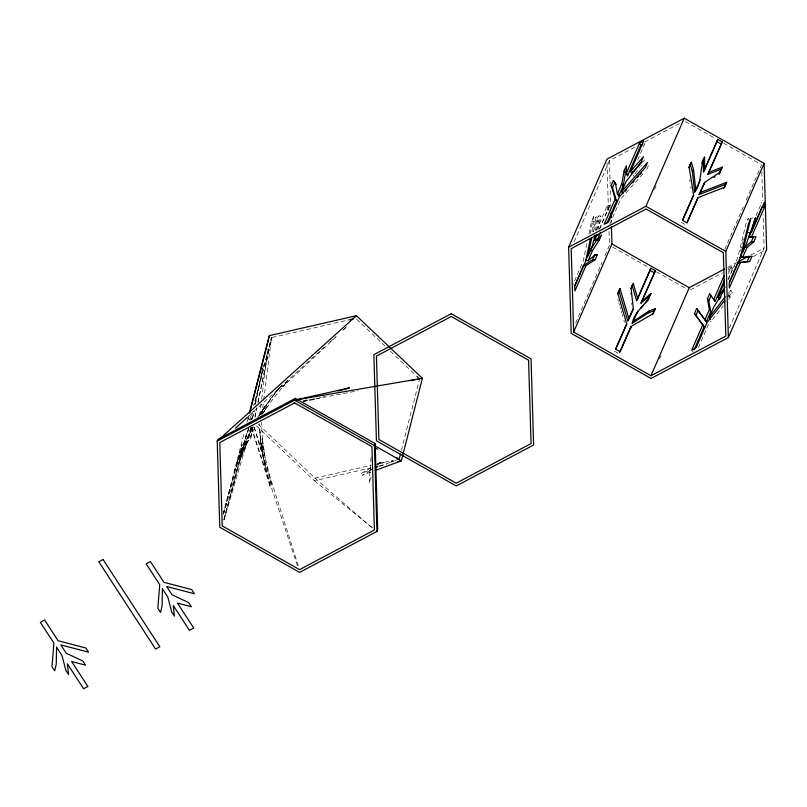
<?xml version="1.0" encoding="UTF-8"?>
<svg xmlns="http://www.w3.org/2000/svg" width="807" height="807" viewBox="0 0 807 807"><rect width="100%" height="100%" fill="white"/><g stroke="black" fill="none" stroke-linecap="round" stroke-linejoin="round"><path stroke-width="0.61" stroke-dasharray="4.04 3.03" d="M371.099 457.66L369.162 483.363L371.563 474.94M259.693 415.151L261.065 403.964M261.67 399.001L267.732 349.29M261.841 415.121L263.556 401.372M263.718 400.121L271.505 337.619L349.623 319.723M250.695 427.105L248.263 439.401L250.523 428.285M252.399 418.5L253.862 411.116M255.083 404.973L261.559 373.248M253.116 426.197L250.432 439.492L252.974 427.226M255.062 416.523L256.777 408.06M257.988 402.017L271.505 337.619L253.711 405.649M252.541 418.399L254.054 410.985M255.557 403.571L263.617 364.038M255.002 417.401L257.04 407.585M258.048 402.673L271.505 337.619L254.548 404.206M261.821 372.037L262.578 368.396M586.85 243.724L583.249 260.923L572.748 285.083M588.918 233.899L591.491 221.612L593.69 216.548L596.202 216.569L592.984 231.932M590.088 233.748L593.69 216.548M591.945 231.468L594.002 221.632L596.202 216.569M595.284 230.691L598.38 215.953L600.882 215.983L598.058 229.491M747.907 220.069L748.291 218.223L746.092 223.287L737.709 257.837L728.207 279.696M248.99 415.736L248.374 418.167L249.131 420.548L248.374 418.167L250.18 419.882M251.148 417.532L251.915 419.922L251.148 417.532L252.692 411.479M401.392 450.367L419.287 380.147M593.407 231.831L596.171 221.017L598.38 215.953M596.312 230.308L598.683 221.047L600.882 215.983M740.301 251.229L740.695 249.686M741.098 248.142L741.492 246.599M742.279 243.502L742.672 241.959M743.076 240.415L743.469 238.872M223.246 513.797L244.43 432.038M246.952 422.273L248.536 416.17M223.842 519.89L244.158 445.171L223.872 519.89L247.356 429.949M249.898 420.225L251.804 412.942M223.257 513.978L242.1 444.536L223.378 513.847M752.709 218.566L752.981 217.638M223.66 513.968L248.798 428.406M224.013 519.93L251.28 427.75M248.727 428.235L234.655 470.632L246.135 440.047L237.137 461.937L252.793 426.913L239.618 453.231L253.035 427.105M251.189 427.72L239.356 462.007L248.223 440.471L241.757 453.584L255.738 425.642M574.17 241.797L609.467 160.603L636.985 146.037M596.706 229.985L607.469 205.23L609.971 205.26L610.082 208.831M599.288 229.127L607.6 210.002L607.469 205.23M599.702 228.885L609.971 205.26M609.82 224.124L620.825 198.815L638.65 178.66M637.701 159.998L645.035 143.121M643.472 161.884L644.349 159.857M575.653 323.032L602.012 262.426M604.988 255.567L609.467 245.278M646.75 169.5L648.949 164.436L648.546 164.89M654.487 189.574L656.969 183.855M659.501 359.044L660.994 355.615M724.837 249.302L743.237 206.995M746.223 200.136L761.637 164.689M728.348 273.533L731.283 266.784L732.635 268.862L728.348 271.132M698.408 347.565L708.415 324.555L711.118 321.176M728.227 278.99L732.141 269.992M756.048 215.651L761.919 202.154M727.359 297.117L730.91 290.359L732.262 292.437L728.711 299.195M729.296 328.096L764.098 248.052L763.109 214.45M259.672 415.484L265.695 404.912L259.491 415.343M263.657 412.276L267.309 406.103L262.749 413.174M260.732 414.152L270.981 398.285L281.633 385.121M262.366 414.102L272.423 399.687L287.847 380.611M633.112 176.229L634.06 174.998M635.008 173.767L639.749 167.604M640.697 166.373L641.646 165.142M712.47 319.481L723.294 305.954M281.31 385.605L270.981 398.285L257.776 417.068L276.256 391.657L281.986 385.373M287.998 380.369L282.642 386.856L338.375 334.602M640.264 176.824L645.126 171.336M728.479 293.112L730.91 290.359M728.207 297.016L732.262 292.437M342.935 330.315L347.504 326.028M248.445 416.362L324.283 347.06M329.831 341.986L335.379 336.912M343.701 329.306L346.475 326.774M371.452 468.968L369.606 470.511L371.402 469.038M370.907 467.929L361.132 473.447L371.523 469.462M370.383 470.642L362.303 475.202L371.765 471.722M644.692 141.951L683.216 121.554M727.773 267.288L736.579 262.618M750.893 255.042L764.098 248.052M728.065 268.479L731.283 266.784M690.439 289.854L722.467 272.887M727.995 269.962L734.622 266.451M753.395 256.515L764.441 250.664M379.613 466.365L390.003 462.381M394.613 460.615L398.083 459.284M316.848 398.749L324.747 396.459M303.18 400.807L308.072 399.596M258.452 424.452L315.012 478.137L371.159 465.276M384.586 462.199L393.13 460.242M256.505 425.884L314.347 480.78L370.706 467.858M379.29 465.891L386.644 464.207M303.331 401.483L307.84 400.565M303.281 401.261L308.234 400.302M315.658 398.88L357.723 390.81M607.6 210.002L610.112 210.032M596.171 221.017L598.683 221.047M591.491 221.612L594.002 221.632M685.405 121.585L715.9 138.824M723.516 143.132L760.547 164.073M681.441 222.46L685.859 224.951M612.745 247.134L649.948 268.166M656.515 271.878L687.14 289.199M614.571 351.277L618.999 353.779M314.347 480.78L373.036 528.272M315.012 478.137L372.511 528.353M356.644 319.189L384.919 346.032M390.396 351.227L415.938 375.467M728.711 295.423L730.063 297.501M691.781 350.056L693.132 352.134M251.552 427.73L297.652 566.413M254.205 427.115L298.792 567.24M251.401 427.7L270.325 487.297L263.395 458.87L260.136 438.423L265.493 467.435L263.395 458.87L259.612 429.274L261.297 450.306L259.37 423.897M254.054 427.115L271.798 485.854L262.749 446.695L265.231 457.983L262.235 437.838L263.203 449.691L261.347 422.343M617.819 299.498L618.374 301.384M618.929 303.281L619.483 305.167M620.038 307.053L620.593 308.95M621.148 310.836L621.703 312.733M622.258 314.619L622.812 316.515M623.922 320.288L624.477 322.185M689.662 179.8L689.945 181.535M690.782 186.74L691.054 188.475M630.227 293.112L630.368 294.373M631.346 303.21L631.488 304.471M761.858 172.153L762.696 200.772M609.467 160.603L610.173 184.248M610.354 190.462L610.798 205.392M611.242 220.321L611.313 222.813M607.025 162.903L608.438 210.334M609.063 231.548L609.426 244.027"/><path stroke-width="1.21" d="M642.897 144.261L640.758 145.391L627.553 175.765L626.202 173.687L626.323 165.828L624.124 170.892L621.793 183.814L617.395 193.942L618.747 196.02L623.145 185.892L625.475 172.97L626.797 169.934M627.553 175.765L627.584 173.808M695.805 190.028L693.566 169.843L691.357 162.278L690.197 164.325L692.416 171.891L694.645 192.076C702.524 181.787 699.387 168.26 704.592 157.153L704.612 169.783L703.452 171.83L703.442 159.201L704.592 157.153M590.391 238.832L585.761 260.954L574.755 286.263L574.897 291.034L585.902 265.715L595.132 259.763L597.331 254.699L594.386 254.73M591.824 237.46L587.96 255.89L592.368 245.762L595.132 234.948M597.029 234.413L596.766 235.634L594.255 235.614M249.615 413.315L269.397 335.621L356.401 315.688L422.374 378.291L401.341 460.837L375.316 470.42M400.474 453.998L399.233 458.84L396.963 457.821M249.484 412.508L269.397 335.621M748.714 232.527L751.226 232.557L755.483 217.658L746.818 242.675L742.42 252.803L750.803 218.253L748.603 223.317L740.221 257.867L729.215 283.176L729.357 287.948L740.362 262.628L749.733 261.448L751.932 256.384L746.203 256.767M356.401 315.688L217.224 441.116L294.545 400.171L295.312 398.406L375.174 443.568L377.716 529.685L376.95 531.44L299.639 572.385L219.766 527.223L217.224 441.116L217.991 439.351L295.312 398.406M375.174 443.568L374.408 445.333L376.95 531.44M568.632 247.214L606.925 159.161L684.235 118.215L764.108 163.377L766.65 249.494L728.368 337.538L651.047 378.483L571.185 333.321L568.632 247.214L645.953 206.259L684.235 118.215M607.035 222.944L616.548 201.084L615.196 199.006L611.161 185.549L613.36 180.486L615.438 183.29L617.395 193.942M616.548 201.084L612.513 187.627L614.712 182.564L613.36 180.486M574.382 286.404L583.39 265.685L592.62 259.733L595.132 259.763M597.331 254.699L594.991 255.002L588.101 260.651L585.589 260.631L589.998 250.503L596.736 240.083L599.248 240.103L601.447 235.039L596.908 240.405L594.396 240.375L596.847 234.746M588.101 260.651L592.499 250.533L599.248 240.103M596.908 240.405L600.327 232.527M615.196 199.006L604.191 224.316L608.468 222.046L619.473 196.737L645.398 167.422L647.597 162.358L621.672 191.673L623.024 193.751M626.202 173.687L639.406 143.313L643.683 141.043L630.479 171.427L631.831 173.505L642.362 161.592M621.672 191.673L626.081 181.545L641.242 161.824L643.441 156.77L630.479 171.427M592.62 259.733L594.82 254.669M631.831 173.505L632.809 171.255M573.656 332.01L571.185 248.657L646.034 209.013L723.344 252.732L725.816 336.095L650.967 375.729L573.656 332.01L611.938 243.966L611.424 226.545M617.587 293.687L620.069 288.603L628.946 318.846L627.785 320.904L618.908 290.651M620.069 288.603L617.859 293.667L626.736 323.91L615.731 349.229L620.149 351.731L631.155 326.411L653.226 313.661L655.425 308.597L648.808 311.159L633.364 321.347L632.204 323.405L647.648 313.217L654.265 310.645L655.425 308.597M630.832 288.563L633.303 283.479L637.742 298.6L636.592 300.648L632.153 285.527M633.303 283.479L631.104 288.533L633.344 308.728L628.946 318.846M688.875 167.372L690.197 164.325M691.357 162.278L689.148 167.342L693.606 195.092L682.601 220.402L687.019 222.903L698.025 197.594L724.515 187.335L726.714 182.281L700.224 192.53L699.074 194.578L725.554 184.329L726.714 182.281M615.58 348.977L626.736 323.91M627.785 320.904L633.344 308.728M636.592 300.648L650.956 268.227L655.375 270.718L641.01 303.15L649.837 295.523L650.987 293.476L642.17 301.102M637.742 298.6L650.956 268.227M701.676 163.256L703.442 159.201M619.494 352.629L631.155 326.411M632.204 323.405C634.463 310.907 646.659 304.642 650.987 293.476M641.01 303.15L655.375 270.718M633.364 321.347L637.762 311.23M682.44 220.16L693.606 195.092M694.645 192.076L700.214 179.9M703.452 171.83L717.816 139.399L722.245 141.901L707.88 174.332L721.115 169.198L722.275 167.15L709.03 172.274M645.56 302.968L647.628 300.587L649.837 295.523M704.612 169.783L717.816 139.399M686.868 222.651L698.025 197.594M699.074 194.578L704.632 182.402L720.076 172.214L722.275 167.15M707.88 174.332L722.245 141.901M700.224 192.53L704.632 182.402M652.51 314.7L654.265 310.645M721.115 169.198L718.916 174.262L720.076 172.214M723.798 188.374L725.554 184.329M650.967 375.729L689.249 287.685L724.474 269.034M694.131 349.835L704.138 326.815L694.474 313.55L696.673 308.496L706.337 321.751L710.745 311.633L708.788 300.971L707.436 298.893L709.635 293.839L715.143 301.505L724.434 280.13M695.826 315.628L698.025 310.574L696.673 308.496M728.368 337.538L725.816 251.431L764.108 163.377M708.788 300.971L710.987 295.917L709.635 293.839M694.474 313.55L702.786 324.737L691.781 350.056L696.058 347.787L707.063 322.477L724.646 300.497M704.985 319.673L709.383 309.555L707.436 298.893M724.061 275.802L713.792 299.427L715.143 301.505M710.614 319.491L709.262 317.413L713.67 307.285L724.555 289.834M719.42 299.236L718.069 297.158L724.434 282.531M729.346 282.168L737.85 262.608L749.733 261.448M751.932 256.384L740.049 257.544L744.457 247.416L751.337 241.757L753.536 236.693M742.561 257.574L746.959 247.446L753.849 241.787L756.048 236.723L748.856 237.288L762.06 206.915L764.572 206.945L764.431 202.174L751.226 232.557M751.367 237.319L764.572 206.945M747.221 261.418L749.421 256.354M692.416 171.891L693.566 169.843M647.628 300.587L648.788 298.54M647.648 313.217L648.808 311.159M718.069 297.158L725.12 287.09M719.965 298.469L721.054 296.915M709.262 317.413L725.241 296.774M723.889 302.232L724.837 301.001M594.396 240.375L596.101 238.368M636.602 313.277L637.984 311.694M640.738 308.516L643.492 305.349M625.455 191.007L626.676 189.635M632.749 182.755L633.959 181.383M637.611 177.258L638.821 175.886M640.042 174.514L641.252 173.142M235.493 428.194L247.517 417.199M375.981 467.808L377.888 466.214L375.739 467.475M585.589 260.631L586.457 259.925M703.472 184.45L704.44 183.814M714.094 177.449L715.052 176.814M630.005 328.459L631.377 327.662M377.131 464.489L380.329 462.653M377.747 464.065L379.704 462.966M737.679 262.033L748.684 256.212M391.153 461.937L393.463 461.059M337.962 390.992L349.502 387.874L294.545 400.171L401.341 460.837L397.669 461.685M349.623 319.723L353.284 318.886M379.704 463.319L383.365 462.482M309.474 400.07L314.417 399.122M410.934 380.591L414.647 379.885M417.118 379.411L419.59 378.937L416.856 376.334M294.545 400.171L422.374 378.291M748.856 237.288L752.366 236.844M740.049 257.544L744.004 257.04M751.337 241.757L753.849 241.787M744.457 247.416L746.959 247.446M589.998 250.503L592.499 250.533M737.85 262.608L740.362 262.628M583.39 265.685L585.902 265.715M375.346 448.167L377.626 449.186M716.666 141.457L721.085 143.949M645.953 206.259L725.816 251.431M611.938 243.966L689.249 287.685M649.796 270.274L654.215 272.776M614.712 182.564L616.144 184.49M698.025 310.574L706.337 321.751M639.406 143.313L640.758 145.391M624.124 170.892L625.475 172.97M709.383 309.555L710.745 311.633M621.793 183.814L623.145 185.892M702.786 324.737L704.138 326.815M611.161 185.549L612.513 187.627M618.384 194.023L618.747 196.02M611.02 212.856L611.161 217.84M56.581 647.224L56.228 664.363L54.694 670.859L51.991 666.703L53.877 643.068L40.35 622.298L44.587 619.958L58.104 640.738L85.865 648.011L88.568 652.167L60.807 644.894L66.224 653.206L82.808 660.994L85.512 665.15L71.631 661.518L87.862 686.444L83.625 688.785L67.395 663.848L68.575 674.501L65.871 670.345L61.988 655.536L56.581 647.224M162.429 588.828L162.076 605.966L160.543 612.452L157.839 608.296L159.725 584.672L146.198 563.891L150.435 561.551L163.952 582.331L191.713 589.604L194.416 593.76L166.656 586.487L172.073 594.799L188.646 602.597L191.36 606.743L177.479 603.111L193.71 628.038L189.474 630.378L173.243 605.442L174.423 616.094L171.72 611.938L167.836 597.13L162.429 588.828M103.034 559.463L98.807 561.803L155.6 649.07L159.836 646.73L103.034 559.463M451.194 313.731L373.873 354.677L376.425 440.783L456.288 485.945L533.609 445L531.056 358.893L451.194 313.731M451.274 316.475L376.425 356.119L378.897 439.482L456.207 483.201L531.056 443.557L528.585 360.204L451.274 316.475M294.626 402.915L219.776 442.559L222.238 525.912L299.548 569.641L374.398 529.997L371.936 446.644L294.626 402.915"/></g></svg>
